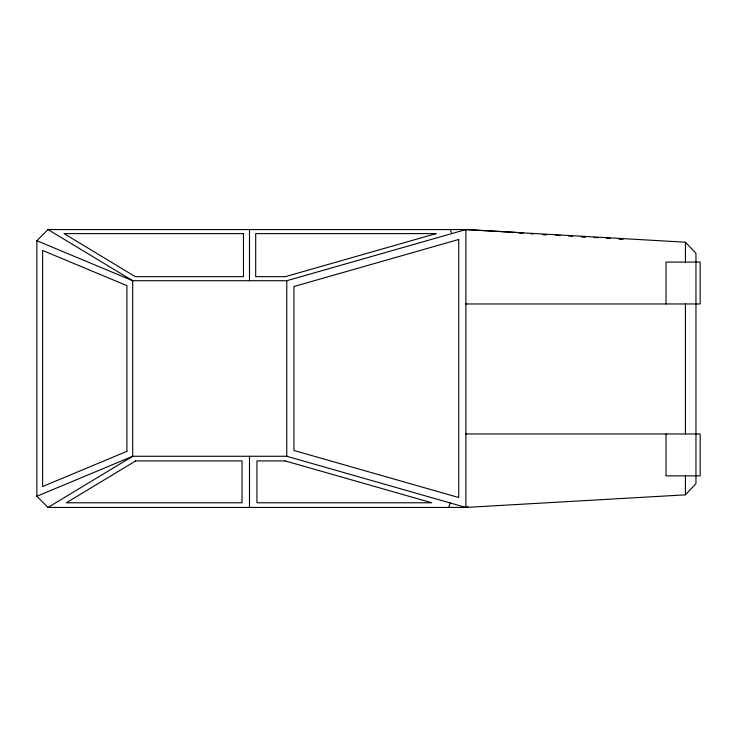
<?xml version="1.0" encoding="UTF-8"?>
<svg xmlns="http://www.w3.org/2000/svg" width="737" height="737" viewBox="0 0 737 737"><rect width="100%" height="100%" fill="white"/><g stroke="black" fill="none" stroke-linecap="round" stroke-linejoin="round"><path stroke-width="1.11" d="M466.53 229.566L48.025 229.566L36.85 240.723L36.85 496.259L48.025 507.434L465.885 507.434L465.885 229.566L523.252 232.837L519.88 233.307M666.036 433.964L666.036 475.862L700.15 475.862L700.15 433.964L465.885 433.964M666.036 303.966L666.036 262.077L700.15 262.077L700.15 303.966L465.885 303.966M36.85 496.259L132.697 456.267L286.776 456.267L465.885 507.434L685.428 494.84L685.428 475.862M685.428 433.964L685.428 303.966M685.428 262.077L685.438 242.206L465.885 229.566L286.776 280.714L132.697 280.714L36.85 240.723M448.75 507.434L450.27 502.975M685.428 494.84L695.958 483.702L695.958 253.353L685.438 242.206M48.025 507.434L132.697 456.267L132.697 280.714L48.025 229.566M465.885 507.434L468.059 506.789M530.972 233.869L533.081 233.988M543.095 234.578L546.31 234.753M619.016 239.046L621.07 239.157M568.678 236.015L572.465 236.199M555.799 235.25L560.074 235.499M542.736 234.523L546.043 234.707M606.966 238.198L610.273 238.392M581.64 236.724L585.086 236.927M594.022 237.471L598.315 237.692M581.244 236.734L585.427 236.973M606.726 238.217L609.941 238.41M619.964 238.972L623.134 239.166M450.279 229.566L451.67 233.62M286.776 280.714L286.776 456.267M249.493 229.566L249.493 280.714M249.493 456.267L249.493 507.434M135.654 460.92L66.367 502.781L242.031 502.781L242.031 460.92L135.654 460.92M126.911 451.357L42.635 486.521L42.635 250.46L126.911 285.624L126.911 451.357M436.064 233.62L285.385 276.651L255.684 276.651L255.684 233.62L436.064 233.62M458.727 239.47L293.934 286.518L293.934 450.464L458.727 497.53L458.727 239.47M243.468 233.62L64.045 233.62L135.276 276.651L243.468 276.651L243.468 233.62M285.182 460.92L256.955 460.92L256.955 502.781L431.735 502.781L285.182 460.92"/></g></svg>
